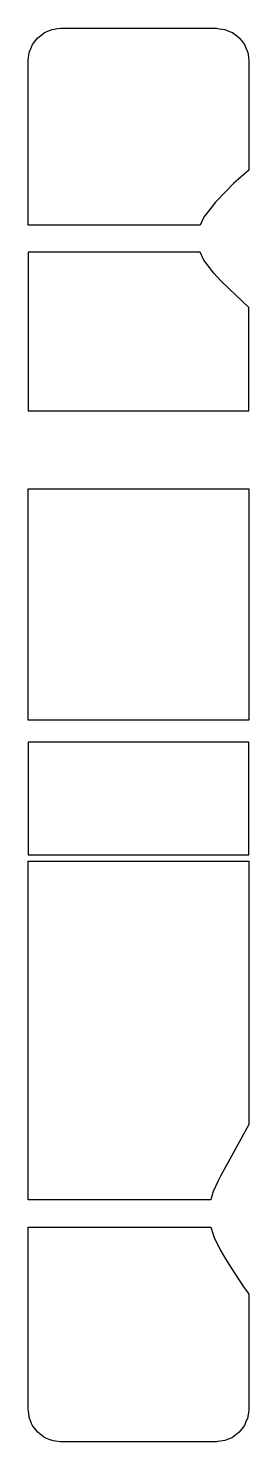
# Model space of a CAD drawing. Header units: metres. Extents: x 2.4 to 16, y -16 to 71.
import ezdxf

# ---------------------------------------------------------------- set-up
doc = ezdxf.new("R2010")
doc.units = ezdxf.units.M

msp = doc.modelspace()

# ---------------------------------------------------------------- linework, layer by layer
for p, q in [((2.986, 70.414), (3.253, 70.62)), ((3.253, 70.62), (3.4, 70.732)), ((3.4, 70.732), (3.712, 70.861)), ((3.712, 70.861), (3.882, 70.932)), ((3.882, 70.932), (4.217, 70.976)), ((4.217, 70.976), (4.4, 71)), ((4.4, 71), (5.921, 71)), ((5.921, 71), (13.823, 71)), ((13.823, 71), (14, 71)), ((14, 71), (14.198, 70.974)), ((14.198, 70.974), (14.518, 70.932)), ((14.518, 70.932), (14.816, 70.808)), ((14.816, 70.808), (15, 70.732)), ((15, 70.732), (15.256, 70.535)), ((15.256, 70.535), (15.414, 70.414)), ((2.468, 69.518), (2.597, 69.829)), ((2.597, 69.829), (2.668, 70)), ((2.668, 70), (2.873, 70.268)), ((2.873, 70.268), (2.986, 70.414)), ((15.414, 70.414), (15.611, 70.158)), ((15.611, 70.158), (15.732, 70)), ((15.732, 70), (15.856, 69.702)), ((15.856, 69.702), (15.932, 69.518)), ((2.4, 69), (2.424, 69.183)), ((2.4, 60.893), (2.4, 69)), ((2.424, 69.183), (2.468, 69.518)), ((15.932, 69.518), (15.974, 69.198)), ((15.974, 69.198), (16, 69)), ((16, 69), (16, 63.669)), ((16, 69), (16, 69)), ((16, 63.669), (16, 63.031)), ((16, 63.031), (16, 62.268)), ((16, 62.268), (15.067, 61.436)), ((14.611, 60.983), (13.951, 60.301)), ((15.067, 61.436), (14.611, 60.983)), ((2.4, 60.204), (2.4, 60.893)), ((2.4, 59.428), (2.4, 60.204)), ((13.951, 60.301), (13.368, 59.551)), ((2.4, 58.889), (2.4, 59.428)), ((13.214, 59.328), (13, 58.889)), ((13.259, 59.41), (13.214, 59.328)), ((13.368, 59.551), (13.259, 59.41)), ((5.744, 58.889), (2.4, 58.889)), ((13, 58.889), (5.744, 58.889)), ((9.656, 57.215), (2.4, 57.215)), ((2.4, 57.215), (2.4, 56.695)), ((2.4, 56.695), (2.4, 55.974)), ((13, 57.215), (9.656, 57.215)), ((13.238, 56.727), (13, 57.215)), ((13.316, 56.615), (13.238, 56.727)), ((13.845, 55.931), (13.316, 56.615)), ((2.4, 55.974), (2.4, 55.367)), ((14.279, 55.451), (13.845, 55.931)), ((2.4, 55.367), (2.4, 49.575)), ((14.761, 54.973), (14.279, 55.451)), ((16, 53.815), (14.761, 54.973)), ((16, 52.316), (16, 53.815)), ((16, 47.456), (16, 52.316)), ((2.4, 49.575), (2.4, 48.997)), ((2.4, 48.997), (2.4, 47.456)), ((2.4, 47.456), (8.452, 47.456)), ((8.452, 47.456), (16, 47.456)), ((16, 47.456), (16, 47.456)), ((2.4, 40.937), (2.4, 42.649)), ((2.4, 42.649), (9.948, 42.649)), ((9.948, 42.649), (16, 42.649)), ((16, 42.649), (16, 38.795)), ((2.4, 38.795), (2.4, 40.937)), ((2.4, 36.951), (2.4, 38.795)), ((16, 38.795), (16, 35.721)), ((16, 38.795), (16, 38.795)), ((2.4, 35.721), (2.4, 36.951)), ((2.4, 32.395), (2.4, 35.721)), ((16, 35.721), (16, 28.403)), ((2.4, 28.403), (2.4, 32.395)), ((13.892, 28.403), (2.4, 28.403)), ((16, 28.403), (13.892, 28.403)), ((4.508, 27.061), (2.4, 27.061)), ((2.4, 27.061), (2.4, 23.808)), ((16, 27.061), (4.508, 27.061)), ((16, 21.692), (16, 27.061)), ((2.4, 23.808), (2.4, 20.133)), ((16, 20.133), (16, 21.692)), ((2.4, 20.133), (3.012, 20.133)), ((3.012, 20.133), (16, 20.133)), ((16, 20.133), (16, 20.133)), ((2.4, 15.232), (2.4, 19.743)), ((2.4, 19.743), (15.388, 19.743)), ((15.388, 19.743), (16, 19.743)), ((16, 19.743), (16, 11.472)), ((16, 19.743), (16, 19.743)), ((2.4, 11.472), (2.4, 15.232)), ((2.4, 10.624), (2.4, 11.472)), ((16, 11.472), (16, 10.624)), ((2.4, 10.199), (2.4, 10.624)), ((16, 10.624), (16, 8.041)), ((2.4, 6.621), (2.4, 10.199)), ((16, 8.041), (16, 3.528)), ((2.4, 3.192), (2.4, 6.621)), ((16, 3.528), (15.053, 1.795)), ((2.4, 0.393), (2.4, 3.192)), ((15.053, 1.795), (14.26, 0.344)), ((2.4, -0.526), (2.4, 0.393)), ((14.117, 0.057), (13.811, -0.598)), ((14.257, 0.339), (14.117, 0.057)), ((14.258, 0.341), (14.257, 0.339)), ((14.259, 0.343), (14.258, 0.341)), ((14.26, 0.344), (14.259, 0.343)), ((2.4, -1.112), (2.4, -0.526)), ((13.785, -0.668), (13.656, -1.112)), ((13.811, -0.598), (13.785, -0.668)), ((6.307, -1.112), (2.4, -1.112)), ((13.656, -1.112), (6.307, -1.112)), ((2.4, -3.145), (2.4, -2.789)), ((2.4, -2.789), (10.282, -2.789)), ((2.4, -3.272), (2.4, -3.145)), ((2.4, -3.917), (2.4, -3.272)), ((10.282, -2.789), (13.656, -2.789)), ((13.656, -2.789), (13.794, -3.245)), ((13.794, -3.245), (13.817, -3.316)), ((13.817, -3.316), (13.868, -3.424)), ((13.868, -3.424), (14.229, -4.181)), ((2.4, -3.928), (2.4, -3.917)), ((2.4, -13.964), (2.4, -3.928)), ((14.229, -4.181), (14.499, -4.65)), ((14.499, -4.65), (14.866, -5.245)), ((14.866, -5.245), (15.715, -6.52)), ((15.715, -6.52), (15.808, -6.649)), ((15.808, -6.649), (16, -6.913)), ((16, -6.913), (16, -7.042)), ((16, -7.042), (16, -14)), ((2.4, -14), (2.4, -13.964)), ((2.402, -14.039), (2.4, -14)), ((2.417, -14.129), (2.402, -14.039)), ((2.434, -14.258), (2.417, -14.129)), ((2.453, -14.455), (2.434, -14.258)), ((2.468, -14.518), (2.453, -14.455)), ((2.51, -14.642), (2.468, -14.518)), ((2.61, -14.883), (2.51, -14.642)), ((15.828, -14.769), (15.732, -15)), ((15.932, -14.518), (15.828, -14.769)), ((15.946, -14.443), (15.932, -14.518)), ((15.996, -14.063), (15.946, -14.443)), ((16, -14), (15.996, -14.063)), ((2.668, -15), (2.61, -14.883)), ((2.703, -15.057), (2.668, -15)), ((2.862, -15.263), (2.703, -15.057)), ((2.986, -15.414), (2.862, -15.263)), ((3.139, -15.54), (2.986, -15.414)), ((3.346, -15.698), (3.139, -15.54)), ((15.198, -15.58), (14.999, -15.732)), ((15.414, -15.414), (15.198, -15.58)), ((15.566, -15.216), (15.414, -15.414)), ((15.732, -15), (15.566, -15.216)), ((3.4, -15.732), (3.346, -15.698)), ((3.519, -15.791), (3.4, -15.732)), ((3.759, -15.89), (3.519, -15.791)), ((3.882, -15.932), (3.759, -15.89)), ((3.947, -15.947), (3.882, -15.932)), ((4.081, -15.969), (3.947, -15.947)), ((4.4, -16), (4.081, -15.969)), ((4.081, -15.969), (4.081, -15.969)), ((6.697, -16), (4.4, -16)), ((14, -16), (6.697, -16)), ((14.081, -15.993), (14, -16)), ((14.248, -15.967), (14.081, -15.993)), ((14.518, -15.932), (14.248, -15.967)), ((14.748, -15.837), (14.518, -15.932)), ((14.999, -15.732), (14.748, -15.837))]:
    msp.add_line(p, q)

doc.saveas('drawing.dxf')
